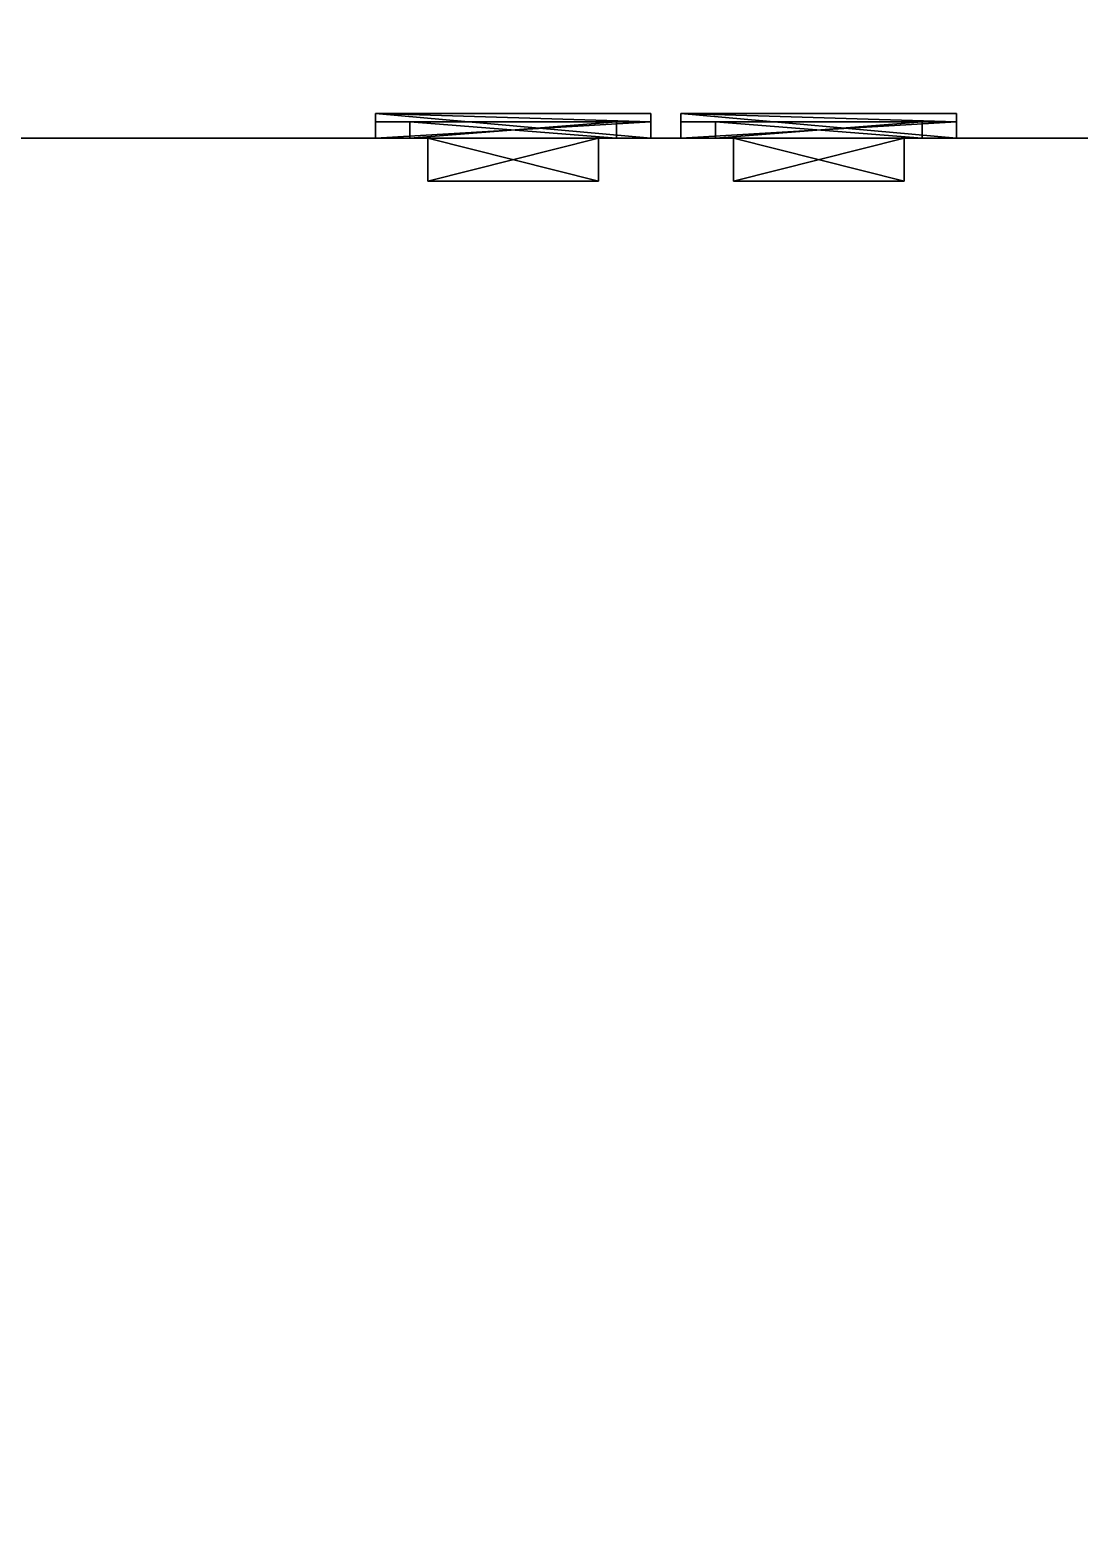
# Model space of a CAD drawing. Header units: metres. Extents: x -124 to 108, y 0 to 201.
# Drawn here: x 31.827 to 33.998, y 29.537 to 32.609 of the extents above; entities that cross this region are included whole.
import ezdxf

# ---------------------------------------------------------------- set-up
doc = ezdxf.new("R2010")
doc.units = ezdxf.units.M
doc.layers.get('0').update_dxf_attribs({"true_color": 0xff5454})

# ---------------------------------------------------------------- blocks, each defined once
blk = doc.blocks.new('window_iii')
for p, q in [((0, 1.1557), (0, 0.0603)), ((0, 1.1557, 0.0333), (0, 0.0603, 0.0333)), ((0, 1.1557), (0, 1.1557, 0.0333)), ((0.5699, 1.1557, 0.0333), (0, 1.1557, 0.0333)), ((0.5699, 1.1557), (0, 1.1557)), ((0.5699, 0.0603, 0.0333), (0.5699, 1.1557, 0.0333)), ((0.5699, 0.0603), (0.5699, 1.1557)), ((0.5699, 1.1557), (0.5699, 1.1557, 0.0333)), ((0.4986, 1.0844, 0.0333), (0.0713, 1.0844, 0.0333)), ((0.0713, 1.0844, 0.0333), (0.0713, 1.0844)), ((0.4986, 1.0844), (0.0713, 1.0844)), ((0.0713, 1.0844, 0.0333), (0.0713, 0.1316, 0.0333)), ((0.0713, 1.0844), (0.0713, 0.1316)), ((0.4986, 1.0844, 0.0333), (0.4986, 1.0844)), ((0.4986, 0.1316), (0.4986, 1.0844)), ((0.1086, 1.0471, -0.0889), (0.1086, 0.6453, -0.0889)), ((0.1086, 1.0471, -0.0889), (0.1086, 1.0471)), ((0.1086, 1.0471), (0.1086, 0.6453)), ((0.4613, 1.0471), (0.1086, 1.0471)), ((0.4613, 1.0471, -0.0889), (0.1086, 1.0471, -0.0889)), ((0.4613, 0.6453), (0.4613, 1.0471)), ((0.4613, 1.0471, -0.0889), (0.4613, 1.0471)), ((0.4613, 0.6453, -0.0889), (0.4613, 1.0471, -0.0889)), ((0.1086, 0.6453, -0.0889), (0.1086, 0.6453)), ((0.1086, 0.6453), (0.4613, 0.6453)), ((0.1086, 0.6453, -0.0889), (0.4613, 0.6453, -0.0889)), ((0.4613, 0.6453, -0.0889), (0.4613, 0.6453)), ((0.1086, 0.5707, -0.0889), (0.1086, 0.1689, -0.0889)), ((0.1086, 0.5707, -0.0889), (0.1086, 0.5707)), ((0.1086, 0.5707), (0.1086, 0.1689)), ((0.4613, 0.5707), (0.1086, 0.5707)), ((0.4613, 0.5707, -0.0889), (0.1086, 0.5707, -0.0889)), ((0.4613, 0.1689), (0.4613, 0.5707)), ((0.4613, 0.1689, -0.0889), (0.4613, 0.5707, -0.0889)), ((0.4613, 0.5707, -0.0889), (0.4613, 0.5707)), ((0.1086, 0.1689, -0.0889), (0.1086, 0.1689)), ((0.1086, 0.1689, -0.0889), (0.4613, 0.1689, -0.0889)), ((0.1086, 0.1689), (0.4613, 0.1689)), ((0.4613, 0.1689, -0.0889), (0.4613, 0.1689)), ((0.0713, 0.1316, 0.0333), (0.4986, 0.1316, 0.0333)), ((0.0713, 0.1316), (0.4986, 0.1316)), ((0.0713, 0.1316, 0.0333), (0.0713, 0.1316)), ((0.4986, 0.1316, 0.0333), (0.4986, 0.1316)), ((0, 0.0603), (0, 0)), ((0, 0.0603, 0.0333), (0, 0, 0.0508)), ((0, 0.0603, 0.0333), (0.5699, 0.0603, 0.0333)), ((0, 0.0603), (0.5699, 0.0603)), ((0.5699, 0.0603, 0.0333), (0.5699, 0, 0.0508)), ((0.5699, 0.0603), (0.5699, 0)), ((0, 0), (0, 0, 0.0508)), ((0, 0, 0.0508), (0.5699, 0, 0.0508)), ((0, 0), (0.5699, 0)), ((0.5699, 0), (0.5699, 0, 0.0508))]:
    blk.add_line(p, q)
at = {"color": 45, "true_color": 0xaa8f5f}
blk.add_line((0.4986, 0.1316, 0.0333), (0.4986, 1.0844, 0.0333), dxfattribs=at)
mesh = blk.add_polyface(dxfattribs=at)
corners = [(0, 0.0603, 0.0333), (0, 0), (0, 0, 0.0508), (0, 0.0603), (0, 1.1557, 0.0333), (0, 1.1557)]
mesh.append_faces([[corners[k] for k in face] for face in [(0, 1, 2), (3, 4, 5)]], dxfattribs={"vtx0": -1, "color": 45})
mesh.append_faces([[corners[k] for k in face] for face in [(1, 0, 3)]], dxfattribs={"vtx0": -1, "vtx1": -1, "color": 45})
mesh.append_faces([[corners[k] for k in face] for face in [(3, 0, 4)]], dxfattribs={"vtx0": -1, "vtx2": -1, "color": 45})
mesh = blk.add_polyface(dxfattribs=at)
corners = [(0, 0.0603, 0.0333), (0.0713, 0.1316, 0.0333), (0, 1.1557, 0.0333), (0.5699, 0.0603, 0.0333), (0.4986, 0.1316, 0.0333), (0.4986, 1.0844, 0.0333), (0.0713, 1.0844, 0.0333), (0.5699, 1.1557, 0.0333)]
mesh.append_faces([[corners[k] for k in face] for face in [(0, 1, 2), (1, 3, 4), (4, 3, 5), (2, 6, 7), (6, 2, 1), (7, 5, 3)]], dxfattribs={"vtx0": -1, "vtx1": -1, "color": 45})
mesh.append_faces([[corners[k] for k in face] for face in [(1, 0, 3), (7, 6, 5)]], dxfattribs={"vtx0": -1, "vtx2": -1, "color": 45})
mesh = blk.add_polyface(dxfattribs=at)
corners = [(0, 1.1557, 0.0333), (0.5699, 1.1557), (0, 1.1557), (0.5699, 1.1557, 0.0333)]
mesh.append_faces([[corners[k] for k in face] for face in [(0, 1, 2), (1, 0, 3)]], dxfattribs={"vtx0": -1, "color": 45})
mesh = blk.add_polyface(dxfattribs=at)
corners = [(0.5699, 0.0603), (0.5699, 0, 0.0508), (0.5699, 0), (0.5699, 0.0603, 0.0333), (0.5699, 1.1557), (0.5699, 1.1557, 0.0333)]
mesh.append_faces([[corners[k] for k in face] for face in [(0, 1, 2), (3, 4, 5)]], dxfattribs={"vtx0": -1, "color": 45})
mesh.append_faces([[corners[k] for k in face] for face in [(1, 0, 3)]], dxfattribs={"vtx0": -1, "vtx1": -1, "color": 45})
mesh.append_faces([[corners[k] for k in face] for face in [(3, 0, 4)]], dxfattribs={"vtx0": -1, "vtx2": -1, "color": 45})
mesh = blk.add_polyface(dxfattribs=at)
corners = [(0.4986, 1.0844, 0.0333), (0.0713, 1.0844), (0.4986, 1.0844), (0.0713, 1.0844, 0.0333)]
mesh.append_faces([[corners[k] for k in face] for face in [(0, 1, 2), (1, 0, 3)]], dxfattribs={"vtx0": -1, "color": 45})
at = {"color": 29, "true_color": 0x423123}
mesh = blk.add_polyface(dxfattribs=at)
corners = [(0.0713, 0.1316), (0.1086, 0.1689), (0.0713, 1.0844), (0.4986, 0.1316), (0.4613, 0.1689), (0.4613, 0.5707), (0.4613, 0.6453), (0.4613, 1.0471), (0.1086, 1.0471), (0.4986, 1.0844), (0.1086, 0.5707), (0.1086, 0.6453)]
mesh.append_faces([[corners[k] for k in face] for face in [(0, 1, 2), (1, 3, 4), (4, 3, 5), (6, 3, 7), (2, 8, 9), (8, 10, 11), (9, 7, 3), (5, 11, 10), (11, 5, 6)]], dxfattribs={"vtx0": -1, "vtx1": -1, "color": 29})
mesh.append_faces([[corners[k] for k in face] for face in [(5, 3, 6), (8, 2, 1)]], dxfattribs={"vtx0": -1, "vtx1": -1, "vtx2": -1, "color": 29})
mesh.append_faces([[corners[k] for k in face] for face in [(1, 0, 3), (8, 1, 10), (9, 8, 7)]], dxfattribs={"vtx0": -1, "vtx2": -1, "color": 29})
at = {"color": 45, "true_color": 0xaa8f5f}
mesh = blk.add_polyface(dxfattribs=at)
corners = [(0.0713, 1.0844), (0.0713, 0.1316, 0.0333), (0.0713, 0.1316), (0.0713, 1.0844, 0.0333)]
mesh.append_faces([[corners[k] for k in face] for face in [(0, 1, 2), (1, 0, 3)]], dxfattribs={"vtx0": -1, "color": 45})
mesh = blk.add_polyface(dxfattribs=at)
corners = [(0.4986, 1.0844, 0.0333), (0.4986, 0.1316), (0.4986, 0.1316, 0.0333), (0.4986, 1.0844)]
mesh.append_faces([[corners[k] for k in face] for face in [(0, 1, 2), (1, 0, 3)]], dxfattribs={"vtx0": -1, "color": 45})
at = {"color": 29, "true_color": 0x423123}
mesh = blk.add_polyface(dxfattribs=at)
corners = [(0.1086, 1.0471, -0.0889), (0.1086, 0.6453), (0.1086, 0.6453, -0.0889), (0.1086, 1.0471)]
mesh.append_faces([[corners[k] for k in face] for face in [(0, 1, 2), (1, 0, 3)]], dxfattribs={"vtx0": -1, "color": 29})
mesh = blk.add_polyface(dxfattribs=at)
corners = [(0.4613, 1.0471), (0.1086, 1.0471, -0.0889), (0.4613, 1.0471, -0.0889), (0.1086, 1.0471)]
mesh.append_faces([[corners[k] for k in face] for face in [(0, 1, 2), (1, 0, 3)]], dxfattribs={"vtx0": -1, "color": 29})
at = {"color": 28, "true_color": 0x130f0a}
mesh = blk.add_polyface(dxfattribs=at)
corners = [(0.4613, 0.6453, -0.0889), (0.1086, 1.0471, -0.0889), (0.1086, 0.6453, -0.0889), (0.4613, 1.0471, -0.0889)]
mesh.append_faces([[corners[k] for k in face] for face in [(0, 1, 2), (1, 0, 3)]], dxfattribs={"vtx0": -1, "color": 28})
at = {"color": 29, "true_color": 0x423123}
mesh = blk.add_polyface(dxfattribs=at)
corners = [(0.4613, 1.0471), (0.4613, 0.6453, -0.0889), (0.4613, 0.6453), (0.4613, 1.0471, -0.0889)]
mesh.append_faces([[corners[k] for k in face] for face in [(0, 1, 2), (1, 0, 3)]], dxfattribs={"vtx0": -1, "color": 29})
mesh = blk.add_polyface(dxfattribs=at)
corners = [(0.1086, 0.6453), (0.4613, 0.6453, -0.0889), (0.1086, 0.6453, -0.0889), (0.4613, 0.6453)]
mesh.append_faces([[corners[k] for k in face] for face in [(0, 1, 2), (1, 0, 3)]], dxfattribs={"vtx0": -1, "color": 29})
mesh = blk.add_polyface(dxfattribs=at)
corners = [(0.1086, 0.5707, -0.0889), (0.1086, 0.1689), (0.1086, 0.1689, -0.0889), (0.1086, 0.5707)]
mesh.append_faces([[corners[k] for k in face] for face in [(0, 1, 2), (1, 0, 3)]], dxfattribs={"vtx0": -1, "color": 29})
mesh = blk.add_polyface(dxfattribs=at)
corners = [(0.4613, 0.5707), (0.1086, 0.5707, -0.0889), (0.4613, 0.5707, -0.0889), (0.1086, 0.5707)]
mesh.append_faces([[corners[k] for k in face] for face in [(0, 1, 2), (1, 0, 3)]], dxfattribs={"vtx0": -1, "color": 29})
at = {"color": 28, "true_color": 0x130f0a}
mesh = blk.add_polyface(dxfattribs=at)
corners = [(0.4613, 0.1689, -0.0889), (0.1086, 0.5707, -0.0889), (0.1086, 0.1689, -0.0889), (0.4613, 0.5707, -0.0889)]
mesh.append_faces([[corners[k] for k in face] for face in [(0, 1, 2), (1, 0, 3)]], dxfattribs={"vtx0": -1, "color": 28})
at = {"color": 29, "true_color": 0x423123}
mesh = blk.add_polyface(dxfattribs=at)
corners = [(0.4613, 0.5707), (0.4613, 0.1689, -0.0889), (0.4613, 0.1689), (0.4613, 0.5707, -0.0889)]
mesh.append_faces([[corners[k] for k in face] for face in [(0, 1, 2), (1, 0, 3)]], dxfattribs={"vtx0": -1, "color": 29})
mesh = blk.add_polyface(dxfattribs=at)
corners = [(0.1086, 0.1689), (0.4613, 0.1689, -0.0889), (0.1086, 0.1689, -0.0889), (0.4613, 0.1689)]
mesh.append_faces([[corners[k] for k in face] for face in [(0, 1, 2), (1, 0, 3)]], dxfattribs={"vtx0": -1, "color": 29})
at = {"color": 45, "true_color": 0xaa8f5f}
mesh = blk.add_polyface(dxfattribs=at)
corners = [(0.0713, 0.1316, 0.0333), (0.4986, 0.1316), (0.0713, 0.1316), (0.4986, 0.1316, 0.0333)]
mesh.append_faces([[corners[k] for k in face] for face in [(0, 1, 2), (1, 0, 3)]], dxfattribs={"vtx0": -1, "color": 45})
mesh = blk.add_polyface(dxfattribs=at)
corners = [(0.5699, 0), (0, 0.0603), (0, 0), (0.5699, 0.0603)]
mesh.append_faces([[corners[k] for k in face] for face in [(0, 1, 2), (1, 0, 3)]], dxfattribs={"vtx0": -1, "color": 45})
mesh = blk.add_polyface(dxfattribs=at)
corners = [(0.5699, 0, 0.0508), (0, 0.0603, 0.0333), (0, 0, 0.0508), (0.5699, 0.0603, 0.0333)]
mesh.append_faces([[corners[k] for k in face] for face in [(0, 1, 2), (1, 0, 3)]], dxfattribs={"vtx0": -1, "color": 45})
mesh = blk.add_polyface(dxfattribs=at)
corners = [(0.5699, 0, 0.0508), (0, 0), (0.5699, 0), (0, 0, 0.0508)]
mesh.append_faces([[corners[k] for k in face] for face in [(0, 1, 2), (1, 0, 3)]], dxfattribs={"vtx0": -1, "color": 45})
blk = doc.blocks.new('Component_1')
for p, q in [((35.9315, 32.3853), (30.8642, 32.3853)), ((35.9315, 32.3853, 14.9495), (30.8642, 32.3853, 14.9495))]:
    blk.add_line(p, q)
at = {"extrusion": (0, 1, 0)}
for p in [(-33.112, 5.4176, 32.3853), (-33.7439, 10.9669, 32.3853)]:
    blk.add_blockref('window_iii', p, dxfattribs=at)
mesh = blk.add_polyface()
corners = [(98.8638, 30.9094), (89.7246, 8.9741), (87.5479, 30.9094), (96.8166, 14.0938), (98.4961, 14.0938), (98.4961, 12.4142), (96.8166, 12.4142), (101.2657, 8.9741), (98.8638, 23.1046), (101.2657, 23.1046), (-20.4883, 200.884), (-36.2436, 166.56), (-36.2436, 200.884), (-62.7983, 120.0462), (-62.7983, 166.56), (-62.7983, 96.8369), (-62.7983, 69.0721), (28.0829, 69.0721), (-20.4883, 166.56), (4.4317, 132.3), (4.4317, 166.56), (28.0829, 132.3), (28.0829, 88.4306), (52.9352, 88.4306), (28.0829, 66.4607), (35.9315, 66.4607), (35.9315, 59.9298), (58.5118, 70.2663), (71.2137, 59.9298), (58.5118, 82.925), (78.994, 70.2663), (71.2137, 47.1726), (86.7108, 98.9359), (52.9352, 98.9359), (78.994, 82.925), (35.9315, 45.5423), (35.9315, 47.1726), (35.9315, 32.3853), (35.9315, 12.8996), (56.2283, 30.6197), (71.0143, 30.6197), (71.0143, 7.874), (89.7246, 7.874), (86.7108, 60.8021), (87.5479, 60.8021), (29.1243, 8.345), (29.1243, 12.8996), (56.2283, 8.345), (30.8642, 32.3853), (30.8642, 45.5423), (-93.4757, 160.2962), (-109.8283, 96.8369), (-109.8283, 160.2962), (-93.4757, 120.0462)]
mesh.append_faces([[corners[k] for k in face] for face in [(7, 8, 9), (10, 11, 12), (11, 13, 14), (19, 18, 20), (32, 23, 33), (31, 35, 36), (2, 43, 44), (38, 45, 46), (35, 48, 49), (50, 51, 52)]], dxfattribs={"vtx0": -1})
mesh.append_faces([[corners[k] for k in face] for face in [(0, 1, 2), (3, 0, 4), (4, 0, 5), (1, 6, 7), (6, 1, 3), (8, 5, 0), (15, 11, 16), (16, 11, 17), (18, 11, 10), (17, 23, 24), (24, 23, 25), (25, 23, 26), (26, 27, 28), (27, 23, 29), (28, 30, 31), (29, 32, 34), (34, 32, 30), (37, 31, 38), (39, 31, 40), (40, 31, 41), (41, 31, 42), (43, 30, 32), (42, 2, 1), (45, 38, 47), (47, 38, 39), (48, 35, 37), (51, 53, 15)]], dxfattribs={"vtx0": -1, "vtx1": -1})
mesh.append_faces([[corners[k] for k in face] for face in [(1, 0, 3), (7, 5, 8), (13, 11, 15), (17, 11, 18), (17, 18, 19), (26, 23, 27), (23, 32, 29), (35, 31, 37), (38, 31, 39), (42, 31, 30), (42, 30, 2), (2, 30, 43)]], dxfattribs={"vtx0": -1, "vtx1": -1, "vtx2": -1})
mesh.append_faces([[corners[k] for k in face] for face in [(7, 6, 5), (17, 19, 21), (17, 21, 22), (17, 22, 23), (28, 27, 30), (51, 50, 53), (15, 53, 13)]], dxfattribs={"vtx0": -1, "vtx2": -1})
mesh = blk.add_polyface()
corners = [(-62.7983, 69.0721, 20.2946), (-123.7525, 32.3853, 20.2946), (-123.7525, 69.0721, 20.2946), (20.2343, 32.3853, 20.2946), (25.908, 69.0721, 20.2946), (24.7682, 59.9298, 20.2946), (25.908, 66.4607, 20.2946), (35.9315, 59.9298, 20.2946), (35.9315, 66.4607, 20.2946), (24.7682, 45.5423, 20.2946), (30.8642, 32.3853, 20.2946), (30.8642, 45.5423, 20.2946)]
mesh.append_faces([[corners[k] for k in face] for face in [(0, 1, 2), (7, 6, 8), (10, 9, 11)]], dxfattribs={"vtx0": -1})
mesh.append_faces([[corners[k] for k in face] for face in [(1, 0, 3), (5, 6, 7), (3, 9, 10), (9, 3, 5)]], dxfattribs={"vtx0": -1, "vtx1": -1})
mesh.append_faces([[corners[k] for k in face] for face in [(3, 4, 5)]], dxfattribs={"vtx0": -1, "vtx1": -1, "vtx2": -1})
mesh.append_faces([[corners[k] for k in face] for face in [(3, 0, 4), (5, 4, 6)]], dxfattribs={"vtx0": -1, "vtx2": -1})
mesh = blk.add_polyface()
corners = [(30.8642, 32.3853, 14.9495), (20.2343, 12.8996, 14.9495), (20.2343, 32.3853, 14.9495), (29.1243, 12.8996, 14.9495), (35.9315, 12.8996, 14.9495), (35.9315, 32.3853, 14.9495)]
mesh.append_faces([[corners[k] for k in face] for face in [(0, 1, 2), (4, 0, 5)]], dxfattribs={"vtx0": -1})
mesh.append_faces([[corners[k] for k in face] for face in [(1, 0, 3), (3, 0, 4)]], dxfattribs={"vtx0": -1, "vtx1": -1})
mesh = blk.add_polyface()
corners = [(35.9315, 32.3853), (33.112, 32.3853, 5.4176), (30.8642, 32.3853), (35.9315, 32.3853, 14.9495), (33.112, 32.3853, 5.4779), (33.112, 32.3853, 6.5733), (32.5421, 32.3853, 6.5733), (33.7439, 32.3853, 10.9669), (33.7439, 32.3853, 11.0272), (33.7439, 32.3853, 12.1226), (33.174, 32.3853, 12.1226), (32.5421, 32.3853, 5.4176), (30.8642, 32.3853, 14.9495), (32.5421, 32.3853, 5.4779), (33.174, 32.3853, 10.9669), (33.174, 32.3853, 11.0272)]
mesh.append_faces([[corners[k] for k in face] for face in [(0, 1, 2), (1, 3, 4), (4, 3, 5), (5, 3, 6), (7, 3, 8), (8, 3, 9), (9, 3, 10), (2, 11, 12), (11, 2, 1), (14, 6, 7), (12, 10, 3)]], dxfattribs={"vtx0": -1, "vtx1": -1})
mesh.append_faces([[corners[k] for k in face] for face in [(6, 3, 7), (12, 6, 14)]], dxfattribs={"vtx0": -1, "vtx1": -1, "vtx2": -1})
mesh.append_faces([[corners[k] for k in face] for face in [(1, 0, 3), (12, 11, 13), (12, 13, 6), (12, 14, 15), (12, 15, 10)]], dxfattribs={"vtx0": -1, "vtx2": -1})

msp = doc.modelspace()

# ---------------------------------------------------------------- block references
msp.add_blockref('Component_1', (0, 0))

doc.saveas('drawing.dxf')
